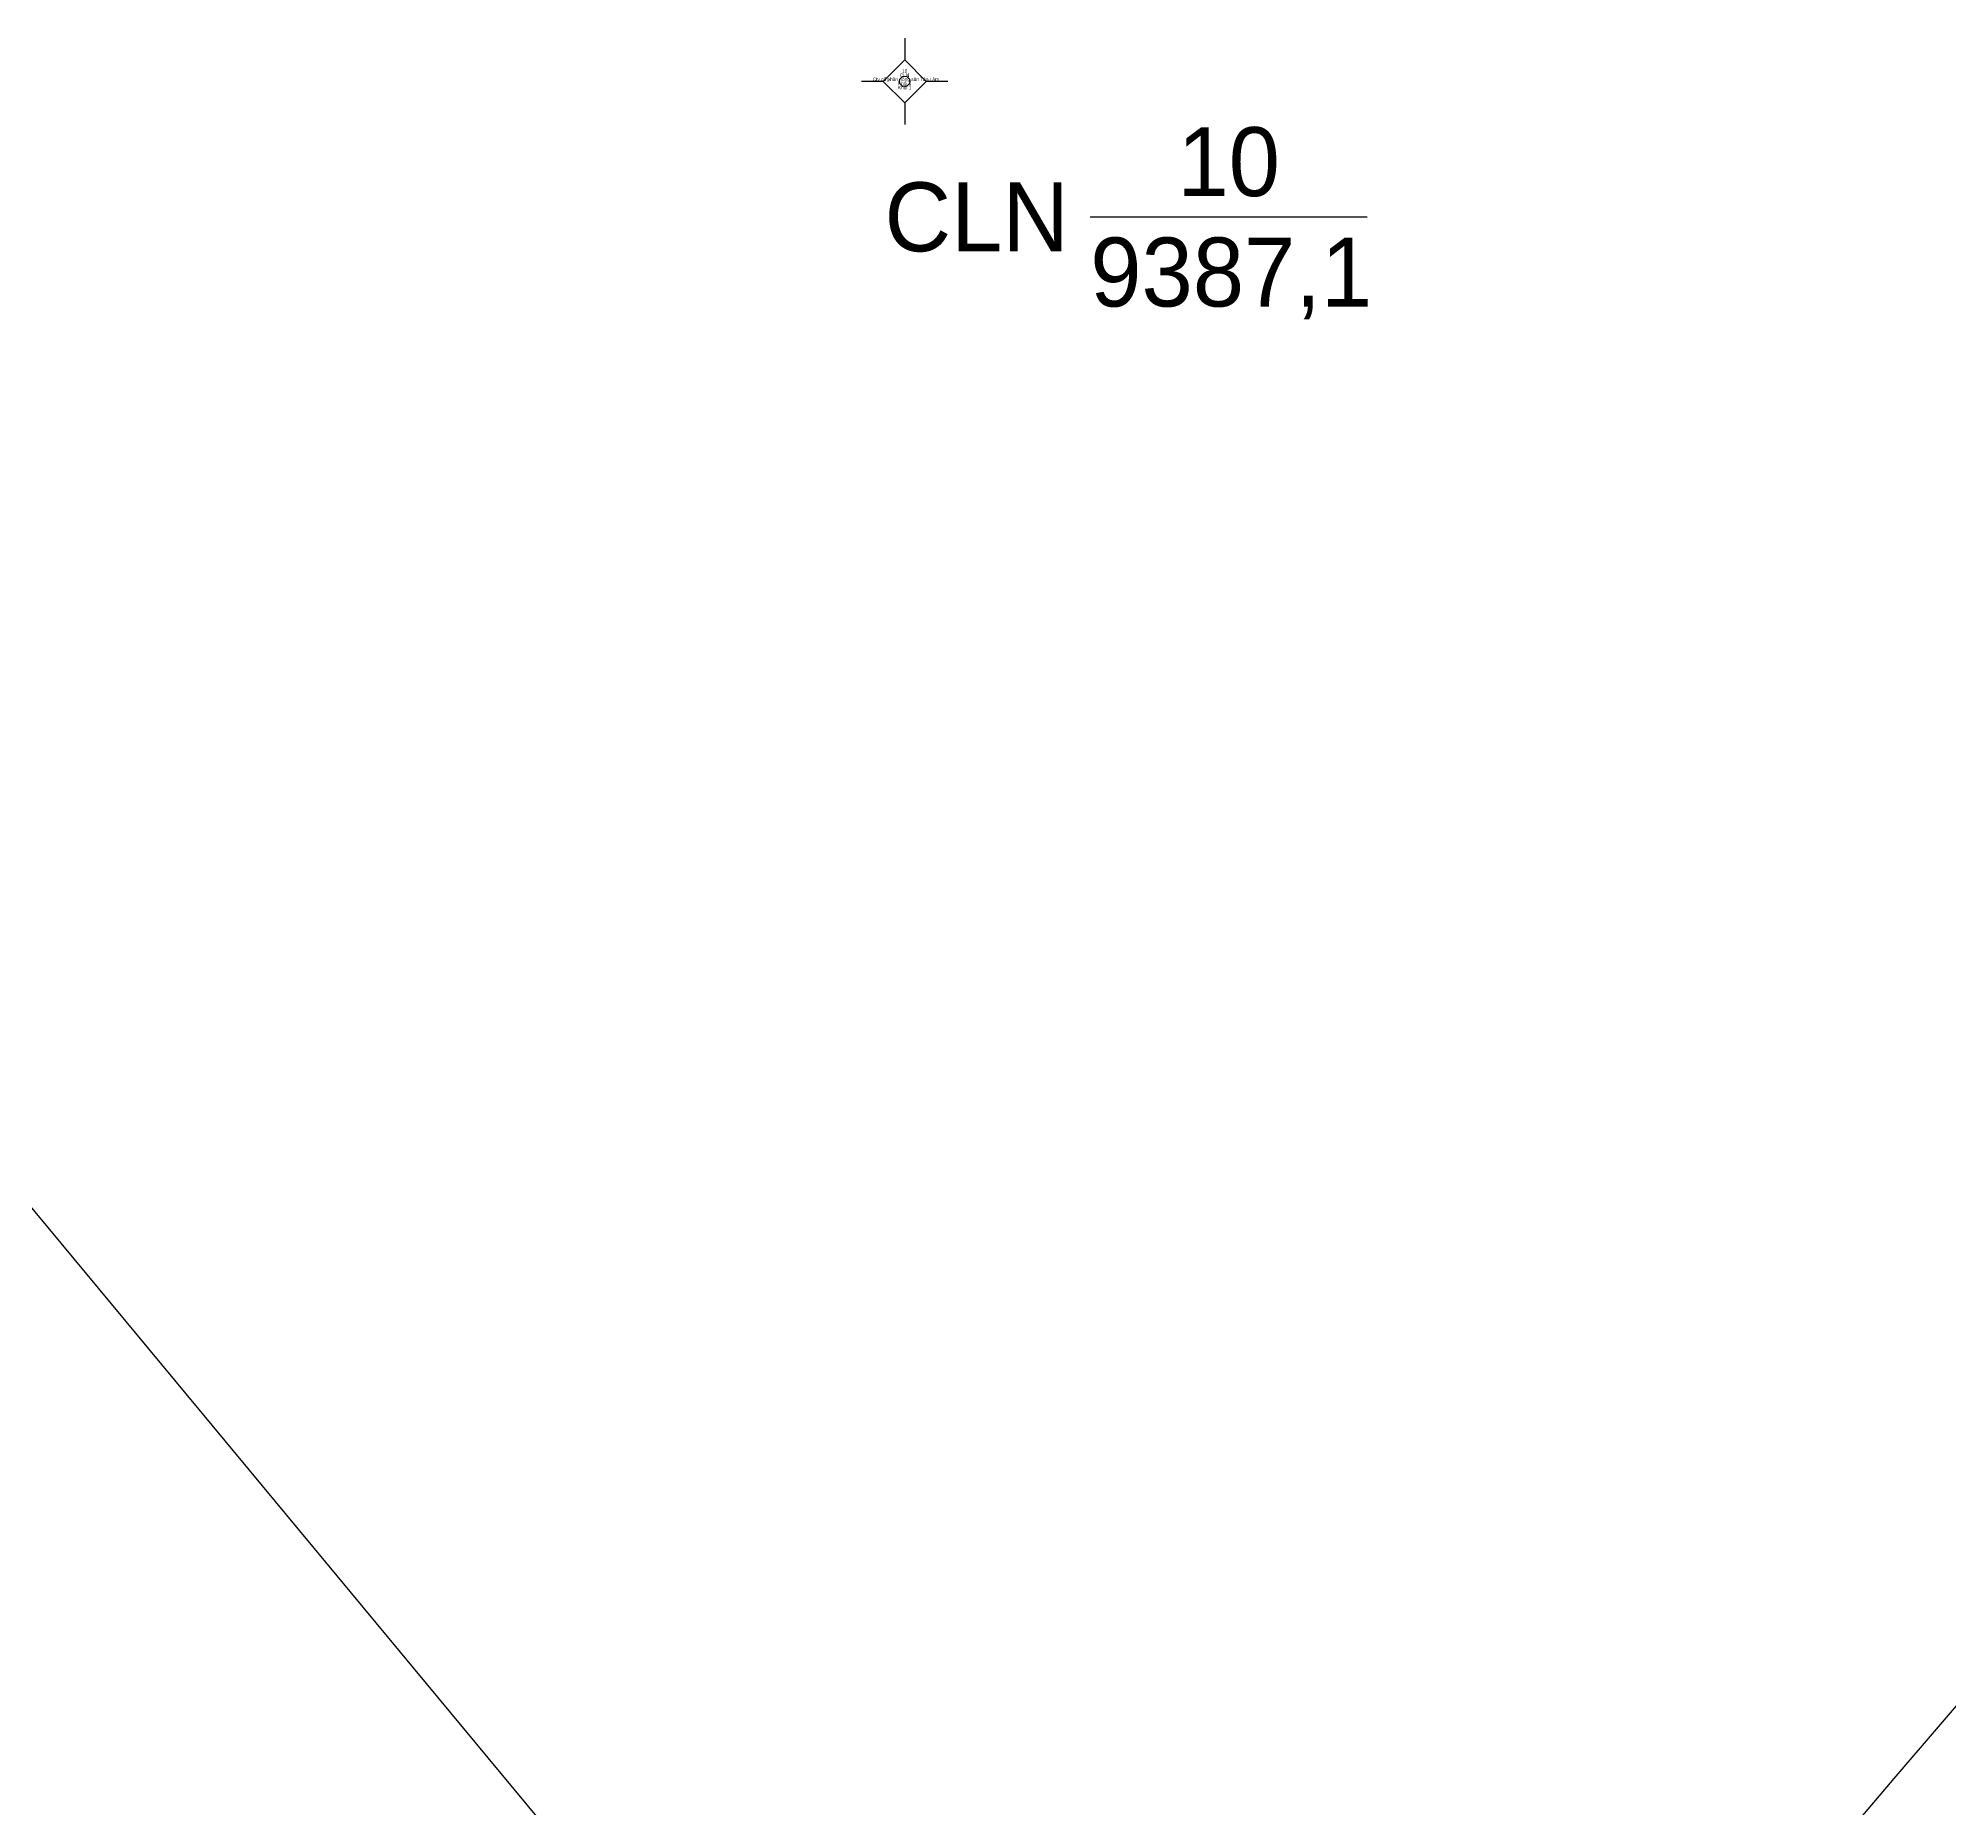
# Model space of a CAD drawing. Extents: x 549390 to 550118, y 1841259 to 1842146.
# Drawn here: x 549679.2 to 549734.6, y 1841829.2 to 1841880.6 of the extents above; entities that cross this region are included whole.
import ezdxf

# ---------------------------------------------------------------- set-up
doc = ezdxf.new("R2010")
doc.units = 0
for name, color, linetype in [('Level 10', 7, 'Continuous'), ('Level 11', 7, 'Continuous'), ('Level 13', 7, 'Continuous'), ('Level 15', 7, 'Continuous'), ('Level 2', 7, 'Continuous'), ('Level 23', 7, 'Continuous'), ('Level 4', 7, 'Continuous')]:
    doc.layers.add(name, color=color, linetype=linetype)

msp = doc.modelspace()

# ---------------------------------------------------------------- linework, layer by layer
at = {"layer": 'Level 10'}
msp.add_line((549674.91, 1841851.6), (549712.68, 1841806.12), dxfattribs=at)
at = {"layer": 'Level 11'}
for p, q in [((549704.334, 1841880.581), (549704.334, 1841879.956)), ((549704.334, 1841879.956), (549703.709, 1841879.331)), ((549704.959, 1841879.331), (549704.334, 1841879.956)), ((549703.709, 1841879.331), (549703.084, 1841879.331)), ((549703.709, 1841879.331), (549704.334, 1841878.706)), ((549704.334, 1841878.706), (549704.959, 1841879.331)), ((549705.584, 1841879.331), (549704.959, 1841879.331)), ((549704.334, 1841878.706), (549704.334, 1841878.081))]:
    msp.add_line(p, q, dxfattribs=at)
msp.add_circle((549704.334, 1841879.331), 0.15, dxfattribs=at)
at = {"layer": 'Level 13'}
msp.add_line((549709.71, 1841875.402), (549717.75, 1841875.402), dxfattribs=at)
at = {"layer": 'Level 23'}
msp.add_lwpolyline([(549712.68, 1841806.12), (549733.03, 1841830.12), (549745.71, 1841844.89), (549754.15, 1841854.48), (549759.46, 1841859.33), (549771.54, 1841874.24)], dxfattribs=at)

# ---------------------------------------------------------------- texts
at = {"layer": 'Level 13'}
msp.add_text('10', height=2, dxfattribs=at).set_placement((549712.244, 1841876.002))
at = {"layer": 'Level 15'}
for s, height, p in [('Cty cổ phần nông sản Tân Lâm', 0.10002, (549703.405, 1841879.34)), ('Khối 1', 0.1, (549704.137, 1841879.22)), ('Khối 1', 0.1, (549704.137, 1841879.1)), ('CLN', 0.1, (549704.19, 1841879.46)), ('10', 0.1, (549704.258, 1841879.58))]:
    msp.add_text(s, height=height, dxfattribs=at).set_placement(p)
at = {"layer": 'Level 2'}
msp.add_text('CLN', height=2, dxfattribs=at).set_placement((549703.749, 1841874.402))
at = {"layer": 'Level 4'}
msp.add_text('9387,1', height=2, dxfattribs=at).set_placement((549709.716, 1841872.802))

doc.saveas('drawing.dxf')
